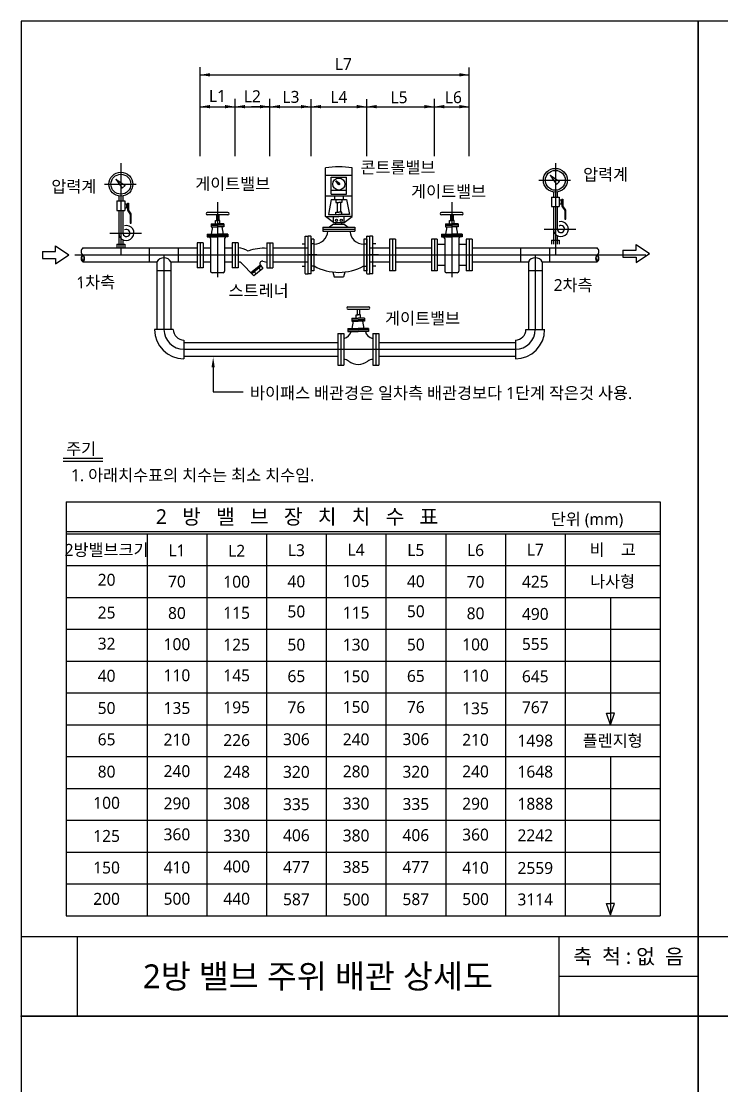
# Model space of a CAD drawing. Header units: millimetres. Extents: x 70076 to 74197, y 15592 to 16067.
# Drawn here: x 70076.4 to 70217.1, y 15853.4 to 16067.4 of the extents above; entities that cross this region are included whole.
import ezdxf
from ezdxf.enums import TextEntityAlignment as Align

# ---------------------------------------------------------------- set-up
doc = ezdxf.new("R2010")
doc.units = ezdxf.units.MM
doc.linetypes.add('ILJUM30', pattern=[33, 30, -1, 1, -1])
for name, color, linetype in [('10', 4, 'Continuous'), ('C', 4, 'Continuous'), ('G', 3, 'Continuous'), ('M', 6, 'Continuous'), ('MDET', 4, 'Continuous'), ('R', 1, 'Continuous'), ('Y', 2, 'Continuous')]:
    doc.layers.add(name, color=color, linetype=linetype)
doc.styles.add('sunjin', font='')
doc.styles.get('sunjin').set_extended_font_data('Malgun Gothic')

# ---------------------------------------------------------------- blocks, each defined once
blk = doc.blocks.new('BORDER')
for p, q in [((1, 1), (0, 1)), ((0, 1), (0, 0)), ((1, 0), (1, 1)), ((0, 0), (1, 0))]:
    blk.add_line(p, q)
blk = doc.blocks.new('A$C4BA941F2')
at = {"color": 7, "linetype": 'Continuous'}
for p, q in [((0, 20), (0, 0)), ((2, 22), (278, 22)), ((57, 44), (57, 22)), ((223, 44), (223, 22)), ((280, 20), (280, 0)), ((0, 0), (280, 0))]:
    blk.add_line(p, q, dxfattribs=at)
at = {"color": 1, "linetype": 'ILJUM30'}
blk.add_line((140, 66), (140, 0), dxfattribs=at)
at = {"color": 7, "linetype": 'Continuous'}
for centre, start, end in [((2, 20), 90, 180), ((278, 20), 0, 90)]:
    blk.add_arc(centre, 2, start, end, dxfattribs=at)

msp = doc.modelspace()

# ---------------------------------------------------------------- linework, layer by layer
at = {"layer": '10'}
for p in [(70076.37, 15867.36), (70076.37, 15867.36), (70212.37, 15867.36), (70212.37, 15867.36)]:
    msp.add_point(p, dxfattribs=at)
at = {"layer": 'C', "color": 3}
for p, q in [((70183.27, 16033.02), (70183.27, 16032.03)), ((70184.07, 16033.02), (70184.07, 16032.03)), ((70182.87, 16032.03), (70182.87, 16030.14)), ((70183.27, 16030.14), (70183.27, 16025.58)), ((70184.07, 16030.14), (70184.07, 16025.58)), ((70095.98, 16029.35), (70095.98, 16024.79)), ((70096.78, 16029.35), (70096.78, 16024.79)), ((70095.98, 16024.79), (70095.98, 16021.79)), ((70183.27, 16025.58), (70183.27, 16022.58)), ((70184.07, 16024.25), (70184.07, 16022.58)), ((70096.78, 16023.46), (70096.78, 16021.79)), ((70112.9, 16022.83), (70111.7, 16022.83)), ((70111.7, 16022.83), (70111.7, 16017.78)), ((70112.3, 16022.83), (70112.3, 16017.78)), ((70112.9, 16022.83), (70112.9, 16017.78)), ((70112.9, 16021.78), (70114.39, 16021.78)), ((70117.23, 16021.78), (70118.72, 16021.78)), ((70118.72, 16022.83), (70118.72, 16017.78)), ((70119.92, 16022.83), (70118.72, 16022.83)), ((70125.73, 16022.83), (70125.73, 16017.78)), ((70125.73, 16022.83), (70126.93, 16022.83)), ((70126.33, 16022.83), (70126.33, 16017.78)), ((70126.93, 16022.83), (70126.93, 16017.78)), ((70182.87, 16023.36), (70182.87, 16022.58)), ((70112.9, 16017.78), (70111.7, 16017.78)), ((70112.9, 16018.98), (70114.39, 16018.98)), ((70117.23, 16018.98), (70118.72, 16018.98)), ((70125.73, 16017.78), (70126.93, 16017.78)), ((70145.78, 16017.18), (70145.18, 16017.18))]:
    msp.add_line(p, q, dxfattribs=at)
at = {"layer": 'C', "color": 2}
for p, q in [((70084.76, 15979.56), (70092.76, 15979.56)), ((70101.64, 15964.33), (70101.64, 15887.53)), ((70113.64, 15964.33), (70113.64, 15887.53)), ((70125.64, 15964.33), (70125.64, 15887.53)), ((70137.64, 15964.33), (70137.64, 15887.53)), ((70149.64, 15964.33), (70149.64, 15887.53)), ((70161.64, 15964.33), (70161.64, 15887.53)), ((70173.64, 15964.33), (70173.64, 15887.53)), ((70185.64, 15964.33), (70185.64, 15887.53)), ((70085.38, 15957.93), (70204.74, 15957.93)), ((70085.38, 15951.53), (70204.74, 15951.53)), ((70085.38, 15945.13), (70204.74, 15945.13)), ((70085.38, 15938.73), (70204.74, 15938.73)), ((70085.38, 15932.33), (70204.74, 15932.33)), ((70085.38, 15925.93), (70204.74, 15925.93)), ((70085.38, 15919.53), (70204.74, 15919.53)), ((70085.38, 15913.13), (70204.74, 15913.13)), ((70085.38, 15906.73), (70204.74, 15906.73)), ((70085.38, 15900.33), (70204.74, 15900.33)), ((70085.38, 15893.93), (70204.74, 15893.93))]:
    msp.add_line(p, q, dxfattribs=at)
at = {"layer": 'C', "color": 4}
for p, q in [((70084.76, 15978.92), (70092.76, 15978.92)), ((70085.38, 15970.73), (70204.74, 15970.73)), ((70085.38, 15970.73), (70085.38, 15887.53)), ((70204.74, 15970.73), (70204.74, 15887.53)), ((70085.38, 15964.8), (70204.74, 15964.8)), ((70085.38, 15887.53), (70204.74, 15887.53)), ((70076.37, 15883.36), (70212.37, 15883.36)), ((70087.57, 15883.36), (70087.57, 15867.36)), ((70184.37, 15883.36), (70184.37, 15867.36)), ((70212.37, 15883.36), (70348.37, 15883.36)), ((70184.37, 15875.36), (70212.37, 15875.36))]:
    msp.add_line(p, q, dxfattribs=at)
at = {"layer": 'C', "color": 3}
msp.add_arc((70140.18, 16027.21), 10.33, 241.0573, 298.9427, dxfattribs=at)
at = {"layer": 'C'}
msp.add_point((70076.37, 15867.36), dxfattribs=at)
at = {"layer": 'G'}
for p, q in [((70137.52, 16028.12), (70137.52, 16037.88)), ((70142.84, 16028.12), (70142.84, 16037.88)), ((70137.52, 16036.39), (70142.84, 16036.39)), ((70137.52, 16032.26), (70142.84, 16032.26)), ((70095.58, 16031.24), (70097.18, 16031.24)), ((70097.54, 16030.68), (70097.54, 16029.88)), ((70097.54, 16030.38), (70097.71, 16030.38)), ((70097.54, 16030.17), (70097.71, 16030.17)), ((70097.71, 16030.82), (70097.91, 16030.82)), ((70097.71, 16030.82), (70097.71, 16029.39)), ((70097.91, 16030.82), (70097.91, 16029.48)), ((70182.87, 16032.03), (70184.47, 16032.03)), ((70182.87, 16030.14), (70184.47, 16030.14)), ((70184.82, 16031.47), (70184.82, 16030.67)), ((70184.82, 16031.17), (70184.99, 16031.17)), ((70184.82, 16030.96), (70184.99, 16030.96)), ((70184.99, 16031.61), (70185.19, 16031.61)), ((70184.99, 16031.61), (70184.99, 16030.18)), ((70184.99, 16030.18), (70185.55, 16029.3)), ((70185.19, 16031.61), (70185.19, 16030.27)), ((70185.76, 16029.41), (70185.19, 16030.27)), ((70095.58, 16029.35), (70097.18, 16029.35)), ((70097.71, 16029.39), (70098.27, 16028.52)), ((70098.47, 16028.62), (70097.91, 16029.48)), ((70098.27, 16028.52), (70098.27, 16026.76)), ((70098.47, 16026.76), (70098.47, 16028.62)), ((70117.88, 16028.92), (70113.74, 16028.92)), ((70117.88, 16028.44), (70113.74, 16028.44)), ((70115.57, 16028.44), (70115.57, 16027.32)), ((70116.05, 16028.44), (70116.05, 16027.32)), ((70137.52, 16028.12), (70140.18, 16028.12)), ((70139.09, 16026.9), (70137.52, 16028.12)), ((70139.09, 16026.9), (70139.09, 16028.12)), ((70142.84, 16028.12), (70140.18, 16028.12)), ((70141.27, 16026.9), (70142.84, 16028.12)), ((70141.27, 16026.9), (70141.27, 16028.12)), ((70164.94, 16028.92), (70160.79, 16028.92)), ((70164.94, 16028.44), (70160.79, 16028.44)), ((70162.63, 16028.44), (70162.63, 16027.32)), ((70163.11, 16028.44), (70163.11, 16027.32)), ((70185.55, 16029.3), (70185.55, 16027.55)), ((70185.76, 16027.55), (70185.76, 16029.41)), ((70098.27, 16026.76), (70098.47, 16026.76)), ((70114.61, 16024.56), (70114.88, 16026.06)), ((70115.36, 16026.62), (70115.36, 16027.32)), ((70115.36, 16027.32), (70115.81, 16027.32)), ((70116.26, 16027.32), (70115.81, 16027.32)), ((70116.26, 16026.62), (70116.26, 16027.32)), ((70117.01, 16024.56), (70116.74, 16026.06)), ((70136.98, 16025.98), (70136.98, 16025.18)), ((70139.09, 16026.6), (70138.3, 16025.98)), ((70139.09, 16026.9), (70141.27, 16026.9)), ((70139.09, 16026.6), (70141.27, 16026.6)), ((70139.6, 16026.6), (70139.6, 16026.9)), ((70140.77, 16026.6), (70140.77, 16026.9)), ((70141.27, 16026.6), (70142.07, 16025.98)), ((70143.38, 16025.98), (70143.38, 16025.18)), ((70143.38, 16025.98), (70143.38, 16025.18)), ((70161.67, 16024.56), (70161.94, 16026.06)), ((70162.41, 16027.32), (70162.87, 16027.32)), ((70162.41, 16026.62), (70162.41, 16027.32)), ((70163.32, 16027.32), (70162.87, 16027.32)), ((70163.32, 16026.62), (70163.32, 16027.32)), ((70164.07, 16024.56), (70163.8, 16026.06)), ((70185.55, 16027.55), (70185.76, 16027.55)), ((70114.39, 16023.68), (70114.39, 16017.14)), ((70117.23, 16023.68), (70117.23, 16017.14)), ((70161.45, 16023.68), (70161.45, 16017.14)), ((70164.28, 16023.68), (70164.28, 16017.14)), ((70095.58, 16022.57), (70097.18, 16022.57)), ((70159.96, 16022.58), (70161.45, 16022.58)), ((70164.28, 16022.58), (70165.77, 16022.58)), ((70182.87, 16023.36), (70184.47, 16023.36)), ((70124.44, 16018.3), (70122.5, 16016.78)), ((70124.59, 16018.11), (70122.67, 16016.6)), ((70124.93, 16017.67), (70123.06, 16016.2)), ((70124.09, 16017.72), (70124.42, 16017.29)), ((70124.44, 16018.3), (70124.93, 16017.67)), ((70124.87, 16019.1), (70125.73, 16018.93)), ((70159.96, 16018.35), (70161.45, 16018.35)), ((70164.28, 16018.35), (70165.77, 16018.35)), ((70116.91, 16016.82), (70114.71, 16016.82)), ((70138.98, 16016.95), (70139.22, 16015.98)), ((70141.38, 16016.95), (70141.14, 16015.98)), ((70163.96, 16016.82), (70161.77, 16016.82)), ((70142, 16009.94), (70146.15, 16009.94)), ((70142, 16009.46), (70146.15, 16009.46)), ((70143.83, 16009.46), (70143.83, 16008.35)), ((70144.31, 16009.46), (70144.31, 16008.35)), ((70142.87, 16005.58), (70143.14, 16007.09)), ((70143.62, 16008.35), (70144.07, 16008.35)), ((70143.62, 16007.65), (70143.62, 16008.35)), ((70144.53, 16008.35), (70144.07, 16008.35)), ((70144.53, 16007.65), (70144.53, 16008.35)), ((70145.27, 16005.58), (70145, 16007.09)), ((70106.9, 16005.39), (70103.14, 16005.39)), ((70177.77, 16005.39), (70181.53, 16005.39)), ((70109.02, 16003.27), (70109.02, 15999.51)), ((70175.65, 16003.27), (70175.65, 15999.51)), ((70194.75, 15951.36), (70194.75, 15925.93)), ((70194.75, 15925.93), (70193.94, 15928.24)), ((70193.94, 15928.24), (70194.75, 15928.24)), ((70195.56, 15928.24), (70194.75, 15928.24)), ((70194.75, 15925.93), (70195.56, 15928.24)), ((70194.75, 15919.53), (70194.75, 15887.69)), ((70194.75, 15887.69), (70193.94, 15890)), ((70193.94, 15890), (70194.75, 15890)), ((70194.75, 15887.69), (70195.56, 15890)), ((70195.56, 15890), (70194.75, 15890))]:
    msp.add_line(p, q, dxfattribs=at)
at = {"layer": 'G', "color": 2}
for p, q in [((70182.62, 16036.44), (70183.92, 16034.56)), ((70182.62, 16036.44), (70184.49, 16035.13)), ((70095.34, 16035.65), (70096.64, 16033.78)), ((70095.34, 16035.65), (70097.21, 16034.34)), ((70096.64, 16033.78), (70097.21, 16034.34)), ((70138.65, 16036.02), (70141.72, 16036.02)), ((70138.65, 16032.62), (70138.65, 16036.02)), ((70140.29, 16034.75), (70139.55, 16035.28)), ((70140.07, 16034.54), (70139.55, 16035.28)), ((70141.72, 16032.62), (70141.72, 16036.02)), ((70183.92, 16034.56), (70184.49, 16035.13)), ((70138.65, 16033.39), (70141.72, 16033.39)), ((70138.65, 16032.62), (70141.72, 16032.62)), ((70139.3, 16032.26), (70139.3, 16031.51)), ((70141.06, 16032.26), (70141.06, 16031.51)), ((70138.65, 16031.51), (70138.07, 16028.52)), ((70138.65, 16031.51), (70141.72, 16031.51)), ((70139.58, 16031.51), (70139.58, 16030.92)), ((70139.58, 16030.92), (70140.18, 16030.92)), ((70139.83, 16030.92), (70139.83, 16029.01)), ((70140.78, 16030.92), (70140.18, 16030.92)), ((70140.53, 16030.92), (70140.53, 16029.01)), ((70140.78, 16031.51), (70140.78, 16030.92)), ((70141.72, 16031.51), (70142.29, 16028.52)), ((70138.07, 16028.52), (70140.18, 16028.52)), ((70139.58, 16029.01), (70140.18, 16029.01)), ((70139.58, 16028.52), (70139.58, 16029.01)), ((70140.78, 16029.01), (70140.18, 16029.01)), ((70142.29, 16028.52), (70140.18, 16028.52)), ((70140.78, 16028.52), (70140.78, 16029.01)), ((70114.55, 16026.62), (70115.81, 16026.62)), ((70114.55, 16026.62), (70114.55, 16026.06)), ((70114.55, 16026.34), (70115.81, 16026.34)), ((70114.55, 16026.06), (70115.81, 16026.06)), ((70117.09, 16026.62), (70115.81, 16026.62)), ((70117.09, 16026.34), (70115.81, 16026.34)), ((70117.09, 16026.06), (70115.81, 16026.06)), ((70117.09, 16026.62), (70117.09, 16026.06)), ((70136.98, 16025.98), (70143.38, 16025.98)), ((70161.6, 16026.62), (70162.87, 16026.62)), ((70161.6, 16026.62), (70161.6, 16026.06)), ((70161.6, 16026.34), (70162.87, 16026.34)), ((70161.6, 16026.06), (70162.87, 16026.06)), ((70164.14, 16026.62), (70162.87, 16026.62)), ((70164.14, 16026.34), (70162.87, 16026.34)), ((70164.14, 16026.06), (70162.87, 16026.06)), ((70164.14, 16026.62), (70164.14, 16026.06)), ((70113.74, 16024.56), (70115.81, 16024.56)), ((70113.74, 16024.56), (70113.74, 16024)), ((70113.74, 16024.28), (70115.81, 16024.28)), ((70113.74, 16024), (70115.81, 16024)), ((70117.88, 16024.56), (70115.81, 16024.56)), ((70117.88, 16024.28), (70115.81, 16024.28)), ((70117.88, 16024), (70115.81, 16024)), ((70117.88, 16024.56), (70117.88, 16024)), ((70136.98, 16025.58), (70143.38, 16025.58)), ((70136.98, 16025.18), (70143.38, 16025.18)), ((70160.79, 16024.56), (70162.87, 16024.56)), ((70160.79, 16024.56), (70160.79, 16024)), ((70160.79, 16024.28), (70162.87, 16024.28)), ((70160.79, 16024), (70162.87, 16024)), ((70164.94, 16024.56), (70162.87, 16024.56)), ((70164.94, 16024.28), (70162.87, 16024.28)), ((70164.94, 16024), (70162.87, 16024)), ((70164.94, 16024.56), (70164.94, 16024)), ((70142.8, 16007.65), (70144.07, 16007.65)), ((70142.8, 16007.65), (70142.8, 16007.09)), ((70142.8, 16007.37), (70144.07, 16007.37)), ((70142.8, 16007.09), (70144.07, 16007.09)), ((70145.34, 16007.65), (70144.07, 16007.65)), ((70145.34, 16007.37), (70144.07, 16007.37)), ((70145.34, 16007.09), (70144.07, 16007.09)), ((70145.34, 16007.65), (70145.34, 16007.09)), ((70142, 16005.58), (70144.07, 16005.58)), ((70142, 16005.58), (70142, 16005.02)), ((70142, 16005.3), (70144.07, 16005.3)), ((70142, 16005.02), (70144.07, 16005.02)), ((70146.15, 16005.58), (70144.07, 16005.58)), ((70146.15, 16005.3), (70144.07, 16005.3)), ((70146.15, 16005.02), (70144.07, 16005.02)), ((70146.15, 16005.58), (70146.15, 16005.02))]:
    msp.add_line(p, q, dxfattribs=at)
at = {"layer": 'G', "color": 3}
for p, q in [((70095.98, 16032.23), (70095.98, 16031.24)), ((70096.78, 16032.23), (70096.78, 16031.24)), ((70095.58, 16031.24), (70095.58, 16029.35)), ((70097.18, 16031.24), (70097.18, 16029.35)), ((70097.18, 16030.68), (70097.54, 16030.68)), ((70184.47, 16032.03), (70184.47, 16030.14)), ((70184.47, 16031.47), (70184.82, 16031.47)), ((70184.47, 16030.67), (70184.82, 16030.67)), ((70097.18, 16029.88), (70097.54, 16029.88)), ((70095.58, 16022.57), (70095.58, 16021.79)), ((70097.18, 16022.57), (70097.18, 16021.79)), ((70119.32, 16022.83), (70119.32, 16017.78)), ((70119.92, 16022.83), (70119.92, 16017.78)), ((70134.58, 16023.58), (70134.58, 16017.18)), ((70135.18, 16023.58), (70134.58, 16023.58)), ((70135.18, 16023.58), (70135.18, 16017.18)), ((70145.18, 16023.58), (70145.18, 16017.18)), ((70145.78, 16023.58), (70145.18, 16023.58)), ((70145.78, 16023.58), (70145.78, 16017.18)), ((70150.33, 16023.58), (70150.33, 16017.18)), ((70151.53, 16023.58), (70150.33, 16023.58)), ((70150.93, 16023.58), (70150.93, 16017.18)), ((70151.53, 16023.58), (70151.53, 16017.18)), ((70158.76, 16023.58), (70158.76, 16017.18)), ((70159.96, 16023.58), (70158.76, 16023.58)), ((70159.36, 16023.58), (70159.36, 16017.18)), ((70159.96, 16023.58), (70159.96, 16017.18)), ((70165.77, 16023.58), (70165.77, 16017.18)), ((70166.97, 16023.58), (70165.77, 16023.58)), ((70166.37, 16023.58), (70166.37, 16017.18)), ((70166.97, 16023.58), (70166.97, 16017.18)), ((70184.47, 16023.36), (70184.47, 16022.58)), ((70119.92, 16017.78), (70118.72, 16017.78)), ((70120.52, 16018.83), (70123.06, 16016.2)), ((70135.18, 16017.18), (70134.58, 16017.18)), ((70151.53, 16017.18), (70150.33, 16017.18)), ((70159.96, 16017.18), (70158.76, 16017.18)), ((70166.97, 16017.18), (70165.77, 16017.18)), ((70123.16, 16016.99), (70123.55, 16016.59)), ((70139.22, 16015.98), (70141.14, 16015.98)), ((70139.97, 16004.61), (70139.97, 15998.21)), ((70139.97, 16004.61), (70141.17, 16004.61)), ((70140.57, 16004.61), (70140.57, 15998.21)), ((70141.17, 16004.61), (70141.17, 15998.21)), ((70146.98, 16004.61), (70146.98, 15998.21)), ((70146.98, 16004.61), (70148.18, 16004.61)), ((70147.58, 16004.61), (70147.58, 15998.21)), ((70148.18, 16004.61), (70148.18, 15998.21)), ((70139.97, 15998.21), (70141.17, 15998.21)), ((70146.98, 15998.21), (70148.18, 15998.21))]:
    msp.add_line(p, q, dxfattribs=at)
at = {"layer": 'G'}
for centre, radius in [((70096.38, 16034.6), 2.4), ((70096.38, 16034.6), 2), ((70183.67, 16035.39), 2.4), ((70183.67, 16035.39), 2)]:
    msp.add_circle(centre, radius, dxfattribs=at)
at = {"layer": 'G', "color": 2}
for centre, radius in [((70140.16, 16034.64), 1.21), ((70140.18, 16034.64), 0.154), ((70139.7, 16027.35), 0.21), ((70140.66, 16027.35), 0.21)]:
    msp.add_circle(centre, radius, dxfattribs=at)
at = {"layer": 'G'}
for centre, radius, start, end in [((70140.18, 16021.41), 16.69, 80.8186, 99.1814), ((70113.74, 16028.68), 0.24, 90, 270), ((70117.88, 16028.68), 0.24, 270, 90), ((70160.79, 16028.68), 0.24, 90, 270), ((70164.94, 16028.68), 0.24, 270, 90), ((70097.49, 16024.79), 1.51, 179.9999, 103.7543), ((70184.78, 16025.58), 1.51, 179.9999, 103.7543), ((70184.78, 16025.58), 0.71, 180, 120.3754), ((70097.49, 16024.79), 0.71, 180, 120.3754), ((70114.07, 16023.68), 0.32, 0, 90), ((70117.55, 16023.68), 0.32, 90, 180), ((70135.25, 16025.28), 2.7, 268.5353, 357.9311), ((70145.11, 16025.28), 2.7, 182.0689, 271.4647), ((70161.13, 16023.68), 0.32, 0, 90), ((70164.6, 16023.68), 0.32, 90, 180), ((70089.29, 16021.08), 0.887, 127.9151, 232.0849), ((70119.69, 16017.68), 4.15, 56.9477, 86.8684), ((70125.12, 16012.68), 9.05, 86.0863, 110.446), ((70191.55, 16021.08), 0.887, 307.9151, 52.0849), ((70089.29, 16019.68), 0.887, 127.9151, 232.0849), ((70088.2, 16019.68), 0.887, 307.9151, 52.0849), ((70192.64, 16019.68), 0.887, 127.9151, 232.0849), ((70191.55, 16019.68), 0.887, 307.9151, 52.0849), ((70120.24, 16018.65), 0.33, 31.7634, 191.2334), ((70124.75, 16018.65), 0.465, 74.8243, 228.2794), ((70114.71, 16017.14), 0.32, 180, 270), ((70116.91, 16017.14), 0.32, 270, 0), ((70161.77, 16017.14), 0.32, 180, 270), ((70163.96, 16017.14), 0.32, 270, 0), ((70142, 16009.7), 0.24, 90, 270), ((70146.15, 16009.7), 0.24, 270, 90), ((70109.02, 16005.39), 5.87, 180, 270), ((70109.02, 16005.39), 2.12, 180, 270), ((70140.85, 16005.43), 1.85, 279.8721, 347.3175), ((70147.3, 16005.43), 1.85, 192.6825, 260.1279), ((70175.65, 16005.39), 5.87, 270, 0), ((70175.65, 16005.39), 2.12, 270, 0), ((70141.16, 15997.71), 1.67, 53.2211, 89.9237), ((70144.07, 16001.41), 3.03, 230.9998, 309.0002), ((70146.98, 15997.71), 1.67, 90.0763, 126.7789)]:
    msp.add_arc(centre, radius, start, end, dxfattribs=at)
at = {"layer": 'M', "color": 6}
for p, q in [((70088.75, 16021.78), (70111.7, 16021.78)), ((70126.93, 16021.78), (70133.98, 16021.78)), ((70146.38, 16021.78), (70150.33, 16021.78)), ((70151.53, 16021.78), (70158.76, 16021.78)), ((70166.97, 16021.78), (70192.09, 16021.78)), ((70088.75, 16018.98), (70103.63, 16018.98)), ((70103.63, 16018.98), (70103.63, 16005.39)), ((70106.43, 16018.98), (70111.7, 16018.98)), ((70106.43, 16018.98), (70106.43, 16005.39)), ((70126.93, 16018.98), (70133.98, 16018.98)), ((70146.38, 16018.98), (70150.33, 16018.98)), ((70151.53, 16018.98), (70158.76, 16018.98)), ((70166.97, 16018.98), (70178.25, 16018.98)), ((70178.25, 16018.98), (70178.25, 16005.39)), ((70181.05, 16018.98), (70192.09, 16018.98)), ((70181.05, 16018.98), (70181.05, 16005.39)), ((70109.02, 16002.81), (70139.97, 16002.81)), ((70148.18, 16002.81), (70175.65, 16002.81)), ((70109.02, 16000.01), (70139.97, 16000.01)), ((70148.18, 16000.01), (70175.65, 16000.01))]:
    msp.add_line(p, q, dxfattribs=at)
for centre in [(70105.03, 16018.24), (70179.65, 16018.24)]:
    msp.add_arc(centre, 1.58, 27.7207, 152.2793, dxfattribs=at)
at = {"layer": 'R', "color": 1}
for p, q in [((70096.38, 16038.83), (70096.38, 16020.38)), ((70093.06, 16034.6), (70099.43, 16034.6)), ((70115.81, 16030.99), (70115.81, 16015.9)), ((70094.17, 16024.79), (70100.54, 16024.79))]:
    msp.add_line(p, q, dxfattribs=at)
at = {"layer": 'R'}
for p, q in [((70183.67, 16038.83), (70183.67, 16020.38)), ((70180.34, 16035.39), (70186.71, 16035.39)), ((70162.87, 16030.99), (70162.87, 16015.9)), ((70181.45, 16025.58), (70187.82, 16025.58)), ((70087.13, 16020.38), (70140.18, 16020.38)), ((70105.03, 16020.38), (70105.03, 16005.39)), ((70140.18, 16020.38), (70201.86, 16020.38)), ((70179.65, 16020.38), (70179.65, 16005.39)), ((70109.02, 16001.41), (70175.65, 16001.41))]:
    msp.add_line(p, q, dxfattribs=at)
for centre, start, end in [((70109.02, 16005.39), 180, 270), ((70175.65, 16005.39), 270, 0)]:
    msp.add_arc(centre, 3.98, start, end, dxfattribs=at)
at = {"layer": 'Y'}
for p, q in [((70112.3, 16040.22), (70112.3, 16058.15)), ((70166.37, 16040.22), (70166.37, 16058.07)), ((70112.3, 16056.59), (70166.37, 16056.59)), ((70119.32, 16040.22), (70119.32, 16051.77)), ((70126.33, 16040.22), (70126.33, 16051.77)), ((70134.58, 16040.22), (70134.58, 16051.71)), ((70145.78, 16040.22), (70145.78, 16051.71)), ((70159.36, 16040.22), (70159.36, 16051.74)), ((70112.3, 16050.19), (70166.37, 16050.19)), ((70126.33, 16050.19), (70122.63, 16050.19)), ((70083.27, 16022.2), (70085.95, 16020.39)), ((70083.27, 16021.09), (70083.27, 16022.2)), ((70102.1, 16018.98), (70102.1, 16021.78)), ((70107.97, 16018.98), (70107.97, 16021.78)), ((70176.71, 16018.98), (70176.71, 16021.78)), ((70182.59, 16018.98), (70182.59, 16021.78)), ((70199.9, 16022.48), (70202.58, 16020.67)), ((70199.9, 16021.37), (70199.9, 16022.48)), ((70080.6, 16021.09), (70083.27, 16021.09)), ((70080.6, 16021.09), (70080.6, 16019.68)), ((70080.6, 16019.68), (70083.27, 16019.68)), ((70083.27, 16018.59), (70085.95, 16020.39)), ((70083.27, 16019.68), (70083.27, 16018.59)), ((70197.23, 16021.37), (70199.9, 16021.37)), ((70197.23, 16021.37), (70197.23, 16019.96)), ((70197.23, 16019.96), (70199.9, 16019.96)), ((70199.9, 16018.87), (70202.58, 16020.67)), ((70199.9, 16019.96), (70199.9, 16018.87)), ((70103.63, 16017.23), (70106.43, 16017.23)), ((70178.25, 16017.23), (70181.05, 16017.23)), ((70114.92, 15997.78), (70114.92, 15992.85)), ((70114.92, 15992.85), (70120.93, 15992.85))]:
    msp.add_line(p, q, dxfattribs=at)
at = {"layer": 'Y', "color": 2}
msp.add_line((70085.38, 15964.33), (70204.74, 15964.33), dxfattribs=at)
at = {"layer": 'Y'}
for centre, start, end in [((70089.34, 16019.77), 134.2211, 225.7789), ((70088.15, 16019.77), 314.2211, 45.7789), ((70192.69, 16019.77), 134.2211, 225.7789), ((70191.5, 16019.77), 314.2211, 45.7789)]:
    msp.add_arc(centre, 0.851, start, end, dxfattribs=at)
for points in [[(70114.3, 16056.26), (70114.3, 16056.93), (70112.3, 16056.59)], [(70164.37, 16056.93), (70164.37, 16056.26), (70166.37, 16056.59)], [(70114.3, 16049.86), (70114.3, 16050.53), (70112.3, 16050.19)], [(70117.32, 16050.53), (70117.32, 16049.86), (70119.32, 16050.19)], [(70121.32, 16049.86), (70121.32, 16050.53), (70119.32, 16050.19)], [(70124.33, 16050.53), (70124.33, 16049.86), (70126.33, 16050.19)], [(70128.33, 16049.86), (70128.33, 16050.53), (70126.33, 16050.19)], [(70132.58, 16050.53), (70132.58, 16049.86), (70134.58, 16050.19)], [(70136.58, 16049.86), (70136.58, 16050.53), (70134.58, 16050.19)], [(70143.78, 16050.53), (70143.78, 16049.86), (70145.78, 16050.19)], [(70147.78, 16049.86), (70147.78, 16050.53), (70145.78, 16050.19)], [(70157.36, 16050.53), (70157.36, 16049.86), (70159.36, 16050.19)], [(70161.36, 16049.86), (70161.36, 16050.53), (70159.36, 16050.19)], [(70164.37, 16050.53), (70164.37, 16049.86), (70166.37, 16050.19)], [(70114.59, 15997.78), (70115.25, 15997.78), (70114.92, 15999.78)]]:
    msp.add_solid(points, dxfattribs=at)

# ---------------------------------------------------------------- block references
at = {"yscale": 0.0271607238117028, "zscale": 0.0271607238117028}
for p, xscale, rotation in [((70133.98, 16016.58), 0.0271607238117028, 90), ((70133.98, 16016.58), -0.0271607238117028, 270), ((70146.38, 16016.58), 0.0271607238117028, 90.00000000000001), ((70146.38, 16016.58), -0.0271607238117028, 270)]:
    msp.add_blockref('A$C4BA941F2', p, dxfattribs=dict(at, xscale=xscale, rotation=rotation))
at = {"layer": 'C', "color": 4, "xscale": 136, "yscale": 199.9999999999999, "zscale": 136}
for p in [(70076.37, 15867.36), (70212.37, 15867.36), (70076.37, 15667.36), (70212.37, 15667.36)]:
    msp.add_blockref('BORDER', p, dxfattribs=at)

# ---------------------------------------------------------------- texts
at = {"layer": 'G', "style": 'sunjin'}
for s, height, p in [('L7', 2.4, (70139.36, 16057.55)), ('L1', 2.4, (70114.07, 16051.16)), ('L2', 2.4, (70121.08, 16051.09)), ('L3', 2.4, (70128.83, 16050.96)), ('L4', 2.4, (70138.46, 16050.96)), ('L5', 2.4, (70150.55, 16050.89)), ('L6', 2.4, (70161.47, 16050.89)), ('콘트롤밸브', 2.4, (70144.51, 16036.78)), ('압력계', 2.4, (70189.25, 16035.35)), ('압력계', 2.4, (70082.4, 16032.94)), ('게이트밸브', 2.4, (70111.33, 16033.48)), ('게이트밸브', 2.4, (70154.69, 16031.93)), ('2차측', 2.4, (70183.34, 16013.12)), ('스트레너', 2.4, (70118.02, 16012)), ('게이트밸브', 2.4, (70149.46, 16006.44)), ('바이패스 배관경은 일차측 배관경보다 1단계 작은것 사용.', 2.4, (70122.34, 15991.43)), ('주기', 2.4, (70085.38, 15980.22)), ('1. 아래치수표의 치수는 최소 치수임.', 2.4, (70086.36, 15974.9)), ('2   방   밸   브   장   치   치   수   표', 3, (70103.4, 15966.26)), ('단위 (mm)', 2.4, (70182.76, 15966.06))]:
    msp.add_text(s, height=height, dxfattribs=at).set_placement(p)
msp.add_text('1차측', height=2.4, rotation=0.7, dxfattribs=at).set_placement((70087.44, 16013.64))
for s, p in [('2방밸브크기', (70093.51, 15961.09)), ('L1', (70107.64, 15960.98)), ('L2', (70119.64, 15960.9)), ('L3', (70131.64, 15961.03)), ('L4', (70143.64, 15961.12)), ('L5', (70155.64, 15961.06)), ('L6', (70167.64, 15961.04)), ('L7', (70179.64, 15961.12)), ('비    고', (70195.19, 15961.13)), ('20', (70093.51, 15955.08)), ('70', (70107.64, 15954.73)), ('100', (70119.64, 15954.69)), ('40', (70131.64, 15954.75)), ('105', (70143.64, 15954.82)), ('40', (70155.64, 15954.78)), ('70', (70167.64, 15954.67)), ('425', (70179.64, 15954.7)), ('나사형', (70195.19, 15954.73)), ('25', (70093.51, 15948.49)), ('80', (70107.64, 15948.39)), ('115', (70119.64, 15948.44)), ('50', (70131.64, 15948.71)), ('115', (70143.64, 15948.46)), ('50', (70155.64, 15948.75)), ('80', (70167.64, 15948.33)), ('490', (70179.64, 15948.21)), ('32', (70093.51, 15942.24)), ('100', (70107.64, 15942.13)), ('125', (70119.64, 15942.04)), ('50', (70131.64, 15942.04)), ('130', (70143.64, 15942.04)), ('50', (70155.64, 15942.07)), ('100', (70167.64, 15942.08)), ('555', (70179.64, 15942.19)), ('40', (70093.51, 15935.78)), ('110', (70107.64, 15935.88)), ('145', (70119.64, 15935.87)), ('65', (70131.64, 15935.7)), ('150', (70143.64, 15935.67)), ('65', (70155.64, 15935.74)), ('110', (70167.64, 15935.82)), ('645', (70179.64, 15935.66)), ('50', (70093.51, 15929.3)), ('135', (70107.64, 15929.3)), ('195', (70119.64, 15929.45)), ('76', (70131.64, 15929.44)), ('150', (70143.64, 15929.52)), ('76', (70155.64, 15929.48)), ('135', (70167.64, 15929.24)), ('767', (70179.64, 15929.45)), ('65', (70093.51, 15922.99)), ('210', (70107.64, 15922.95)), ('226', (70119.64, 15922.84)), ('306', (70131.64, 15923.02)), ('240', (70143.64, 15923)), ('306', (70155.64, 15923.05)), ('210', (70167.64, 15922.9)), ('1498', (70179.64, 15922.75)), ('플렌지형', (70195.19, 15922.73)), ('80', (70093.51, 15916.51)), ('240', (70107.64, 15916.61)), ('248', (70119.64, 15916.48)), ('320', (70131.64, 15916.46)), ('280', (70143.64, 15916.55)), ('320', (70155.64, 15916.49)), ('240', (70167.64, 15916.55)), ('1648', (70179.64, 15916.5)), ('100', (70093.51, 15910.24)), ('290', (70107.64, 15910.13)), ('308', (70119.64, 15910.13)), ('335', (70131.64, 15909.97)), ('330', (70143.64, 15910.09)), ('335', (70155.64, 15910.01)), ('290', (70167.64, 15910.07)), ('1888', (70179.64, 15910.05)), ('125', (70093.51, 15903.58)), ('360', (70107.64, 15903.9)), ('330', (70119.64, 15903.66)), ('406', (70131.64, 15903.71)), ('380', (70143.64, 15903.67)), ('406', (70155.64, 15903.74)), ('360', (70167.64, 15903.85)), ('2242', (70179.64, 15903.71)), ('150', (70093.51, 15897.23)), ('410', (70107.64, 15897.25)), ('400', (70119.64, 15897.44)), ('477', (70131.64, 15897.32)), ('385', (70143.64, 15897.34)), ('477', (70155.64, 15897.36)), ('410', (70167.64, 15897.19)), ('2559', (70179.64, 15897.14)), ('200', (70093.51, 15890.93)), ('500', (70107.64, 15890.95)), ('440', (70119.64, 15890.96)), ('587', (70131.64, 15890.84)), ('500', (70143.64, 15890.81)), ('587', (70155.64, 15890.87)), ('500', (70167.64, 15890.89)), ('3114', (70179.64, 15890.82))]:
    msp.add_text(s, height=2.4, dxfattribs=at).set_placement(p, align=Align.MIDDLE_CENTER)
at = {"layer": 'MDET', "color": 2, "style": 'sunjin'}
msp.add_text('축  척 : 없  음', height=3, dxfattribs=at).set_placement((70198.37, 15879.36), align=Align.MIDDLE_CENTER)
at = {"layer": 'MDET', "color": 3, "style": 'sunjin'}
msp.add_text('2방 밸브 주위 배관 상세도', height=4.8, dxfattribs=at).set_placement((70135.97, 15875.36), align=Align.MIDDLE_CENTER)

doc.saveas('drawing.dxf')
